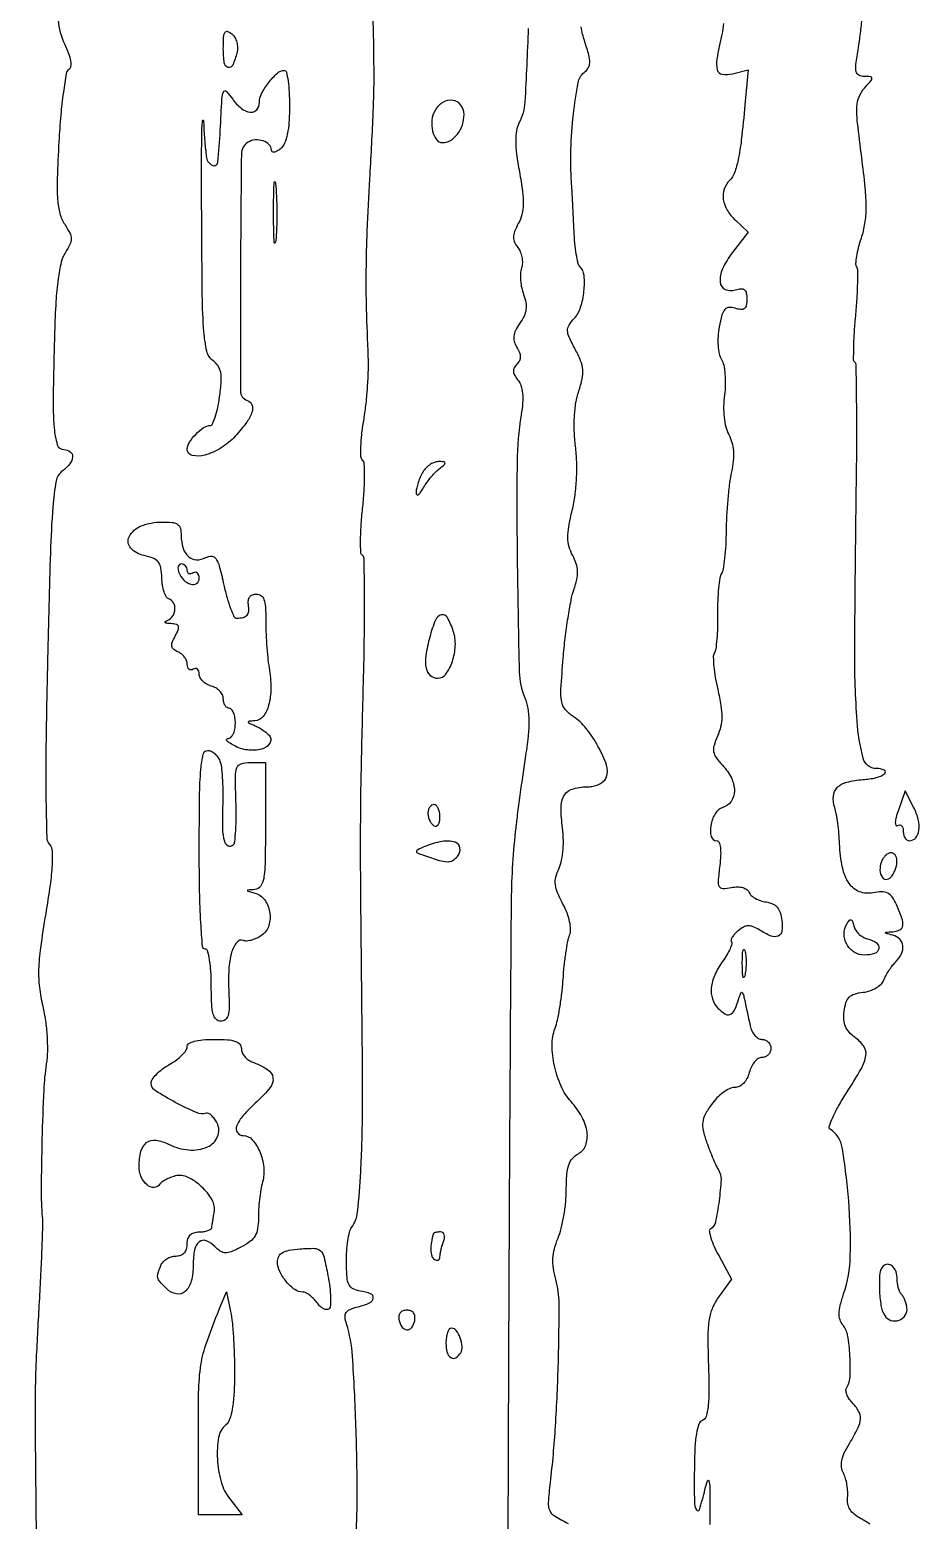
# Model space of a CAD drawing. Extents: x 0 to 5034, y 0 to 2560.
# Drawn here: x 4591.8 to 4739.6, y 863.1 to 1110.8 of the extents above; entities that cross this region are included whole.
import ezdxf

# ---------------------------------------------------------------- set-up
doc = ezdxf.new("R2010")
doc.units = 0

msp = doc.modelspace()

# ---------------------------------------------------------------- linework, layer by layer
for points in [[(4645.837239, 857.090726, 0.019973), (4646.243795, 866.562912, 0.009565), (4646.046821, 878.73868, 0.00755), (4645.45991, 890.372393, 0.058787), (4644.473364, 895.704652, -0.050908), (4644.238577, 896.870932, -0.173938), (4644.425284, 897.609836, -0.149582), (4645.064622, 898.12886, -0.034773), (4646.395227, 898.56306, 0.041609), (4648.310697, 899.217175, 0.261697), (4648.910298, 900.011439, 0.34942), (4648.477414, 900.737558, 0.055008), (4646.75, 901.180449, -0.080523), (4645.560291, 901.55079, -0.167509), (4644.887879, 902.235438, -0.093494), (4644.557358, 903.487985, -0.015379), (4644.454822, 906, -0.018705), (4644.504475, 907.81389, -0.021238), (4644.690635, 909.543105, -0.021008), (4644.970458, 910.984695, -0.100116), (4645.321029, 911.742484, 0.132679), (4646.317394, 914.318587, 0.013157), (4646.844676, 920.98588, 0.012056), (4647.11965, 930.632712, 0.003842), (4647.072254, 945, -0.00049), (4646.850542, 967.164248, -0.003183), (4646.820891, 978.323788, -0.004376), (4646.941521, 988.004077, -0.00144), (4647.284551, 1002.239163, 0.003379), (4647.445968, 1010.222773, 0.005456), (4647.463278, 1017.019967, 0.001377), (4647.397656, 1022.921238, 0.256234), (4647.107253, 1023.433714, -0.251051), (4646.843738, 1023.888363, -0.009701), (4646.815714, 1025.897115, -0.01529), (4646.904236, 1028.353026, -0.00996), (4647.149481, 1031.18028, 0.011087), (4647.390312, 1034.03129, 0.015957), (4647.46675, 1036.562617, 0.011678), (4647.414792, 1038.63393, 0.186354), (4647.135546, 1039.264454, -0.188499), (4646.873881, 1039.861957, -0.017466), (4646.865309, 1041.505131, -0.020578), (4647.008993, 1043.529401, -0.01469), (4647.329157, 1045.778724, 0.015018), (4647.691073, 1048.333388, 0.009905), (4647.960372, 1051.288125, 0.00997), (4648.108125, 1054.174695, 0.018957), (4648.092527, 1056.5, -0.004601), (4647.812614, 1064.400464, -0.008772), (4647.757526, 1070.755038, -0.008307), (4647.925136, 1077.329493, -0.003681), (4648.35436, 1086, 0.002565), (4648.891091, 1096.37341, 0.010816), (4649.046427, 1102.602395, 0.007306), (4648.964839, 1109.815322, 0.000721), (4648.490201, 1127.156552, -0.005819)], [(4596.552789, 1112.351613, 0.0907), (4597.611417, 1108.406448, -0.021738), (4598.275176, 1106.834748, -0.048354), (4598.608195, 1105.58036, -0.071148), (4598.627212, 1104.666596, -0.221377), (4598.309727, 1104.156777, 0.210334), (4597.886811, 1103.508552, 0.006859), (4597.413183, 1100.369082, 0.012079), (4596.986281, 1096.568584, 0.00798), (4596.67123, 1092.184778, 0.005416), (4596.394798, 1086.039408, 0.026025), (4596.45756, 1082.537019, 0.04694), (4596.840693, 1080.218466, 0.080791), (4597.634692, 1078.434778, -0.026788), (4598.472672, 1076.992956, -0.112696), (4598.717316, 1076.028695, -0.119637), (4598.512033, 1075.084659, -0.031955), (4597.747561, 1073.737482, 0.087803), (4597.054381, 1072.120023, 0.02376), (4596.54738, 1069.368479, 0.01866), (4596.177743, 1065.585082, 0.007893), (4595.951824, 1060.487482, 0.003454), (4595.722507, 1049.871297, 0.023496), (4595.891781, 1044.631516, 0.051653), (4596.411618, 1041.814662, 0.332802), (4597.5, 1041, -0.161046), (4598.554746, 1040.651228, -0.255936), (4598.942222, 1039.808535, -0.151793), (4598.479668, 1038.620972, -0.066821), (4597.25, 1037.441309, 0.193466), (4596.218553, 1035.786522, 0.024084), (4595.671026, 1031.498991, 0.012416), (4595.256991, 1023.842798, 0.001386), (4594.795421, 1006.378801, 0.002221), (4594.536056, 992.879477, 0.006471), (4594.519025, 983.556177, 0.00369), (4594.646865, 976.645034, 0.168274), (4595.140556, 975.330641, -0.163475), (4595.554693, 974.258578, -0.025599), (4595.539452, 971.960273, -0.020254), (4595.212501, 968.645647, -0.006887), (4594.476659, 963.861001, 0.007316), (4593.612064, 958.20682, 0.026566), (4593.307162, 954.584914, 0.037516), (4593.436971, 951.645426, 0.029088), (4594.002114, 948.491189, -0.024917), (4594.442931, 946.143727, -0.018993), (4594.698386, 943.540504, -0.019333), (4594.751882, 941.014295, -0.033046), (4594.575904, 938.913095, 0.026235), (4594.152201, 934.566233, 0.004584), (4593.859653, 926.338318, 0.00473), (4593.720277, 918.098092, 0.023867), (4593.905553, 913.5, -0.028689), (4593.945553, 912.194698, -0.002241), (4593.836743, 908.709375, -0.00305), (4593.662837, 904.550396, -0.002327), (4593.423524, 900, 0.002325), (4592.921996, 890.464477, 0.008827), (4592.74158, 884.501005, 0.00536), (4592.728158, 877.323436, 0.000462), (4592.907277, 859, -0.001271)], [(4731.463536, 862.415042, 0.042832), (4729.88509, 863.402044, -0.053029), (4728.847941, 864.080309, -0.083888), (4728.150486, 864.878266, -0.091267), (4727.790765, 865.808802, -0.074449), (4727.749894, 866.877547, 0.041672), (4727.776787, 867.869561, 0.028694), (4727.649288, 868.987422, 0.029017), (4727.40017, 870.056415, 0.051151), (4727.056493, 870.894443, -0.092253), (4726.739479, 871.892985, -0.080791), (4726.780914, 872.988494, -0.060497), (4727.205816, 874.271183, -0.026419), (4728.056599, 875.852672, 0.020146), (4729.465006, 878.393808, 0.100849), (4729.888832, 879.956827, 0.149878), (4729.583413, 881.239447, 0.063608), (4728.490809, 882.652048, -0.05122), (4727.959946, 883.304444, -0.061011), (4727.608768, 884.015351, -0.071678), (4727.479281, 884.674964, -0.152236), (4727.607407, 885.173788, 0.128225), (4728.171423, 887.006732, 0.026199), (4728.14088, 890.427197, 0.025999), (4727.754561, 893.822272, 0.132629), (4726.971344, 895.534528, -0.095785), (4726.492235, 896.407923, -0.083504), (4726.342268, 897.441231, -0.05627), (4726.526088, 898.79543, -0.018936), (4727.087816, 900.711298, 0.07474), (4728.193729, 907.007651, 0.026438), (4727.934945, 916.183286, 0.020801), (4726.846028, 925.016544, 0.209796), (4724.866743, 928.051813, -0.34398), (4724.703598, 928.52993, -0.02088), (4725.295771, 930.032031, -0.024064), (4726.23516, 931.902625, -0.014705), (4727.511656, 934.018091, 0.012183), (4730.041974, 938.164034, 0.093593), (4730.791786, 940.30439, 0.193808), (4730.427135, 941.844066, 0.086304), (4728.923696, 943.340892, -0.061249), (4728.002395, 944.17097, -0.082468), (4727.416092, 945.126124, -0.077534), (4727.147814, 946.265727, -0.047623), (4727.173696, 947.647596, -0.043504), (4727.470909, 949.107393, -0.123468), (4727.995289, 949.99523, -0.124954), (4728.872261, 950.524477, -0.045078), (4730.30906, 950.822121, 0.051658), (4731.430643, 951.069867, 0.051419), (4732.479486, 951.542496, 0.056191), (4733.30605, 952.15583, 0.115096), (4733.753106, 952.822121, -0.033441), (4734.090544, 953.560527, -0.019716), (4734.585189, 954.395293, -0.019672), (4735.147604, 955.193689, -0.031629), (4735.694046, 955.821429, 0.07881), (4736.683236, 957.200557, 0.141818), (4736.934768, 958.558428, 0.175142), (4736.414506, 959.648337, 0.131515), (4735.25, 960.310674, -0.001923), (4734.073823, 960.622879, -0.339035), (4734, 960.719237, -0.392517), (4734.076061, 960.801199, -0.002113), (4735.25, 960.883999, 0.101989), (4736.408722, 961.204017, 0.245535), (4736.908226, 961.908877, 0.12078), (4736.7759, 963.159373, 0.020429), (4735.86333, 965.400613, 0.043315), (4735.152914, 966.658529, 0.127997), (4734.409858, 967.304361, 0.124911), (4733.434657, 967.514632, 0.040329), (4731.955542, 967.341108, -0.142759), (4729.727786, 967.533631, -0.152418), (4728.018983, 968.893887, -0.099446), (4726.905612, 971.543978, -0.038923), (4726.421825, 975.5, 0.011953), (4726.307899, 977.17811, 0.010696), (4726.110931, 978.9125, 0.010794), (4725.867057, 980.462497, 0.032583), (4725.610093, 981.5, -0.095527), (4725.382735, 983.426748, -0.180338), (4726.026133, 984.830167, -0.134686), (4727.619061, 985.734481, -0.045364), (4730.280522, 986.15828, 0.039276), (4732.522075, 986.487333, 0.115678), (4733.91298, 987.167123, 0.562623), (4733.833867, 987.732192, 0.102034), (4732.535184, 988, -0.342053), (4730.342693, 989.698635, -0.045195), (4729.329277, 995.893298, -0.019327), (4728.936446, 1007.727917, -0.002225), (4729.200453, 1034.345525, 0.002469), (4729.27606, 1042.361765, 0.004019), (4729.25194, 1049.166595, 0.000756), (4729.173677, 1055.142395, 0.25605), (4728.955088, 1055.527791, -0.258705), (4728.757227, 1055.880726, -0.005666), (4728.770829, 1057.915198, -0.011453), (4728.87065, 1060.353073, -0.007304), (4729.093018, 1063.182266, 0.007465), (4729.317329, 1066.048008, 0.010597), (4729.424636, 1068.602035, 0.006936), (4729.439355, 1070.727355, 0.133918), (4729.263045, 1071.356578, -0.1561), (4729.134302, 1071.90705, -0.020538), (4729.281012, 1073.113381, -0.022231), (4729.586245, 1074.570106, -0.016945), (4730.044333, 1076.134331, 0.040909), (4730.635946, 1078.583657, 0.038007), (4730.840411, 1081.158225, 0.025805), (4730.678854, 1084.498758, 0.007542), (4730.088443, 1089.609757, -0.004853), (4729.399551, 1095.304378, -0.038269), (4729.308695, 1097.961323, -0.085497), (4729.671828, 1099.641145, -0.08825), (4730.574212, 1101.082003, 0.007094), (4731.659241, 1102.315684, 0.186088), (4731.803518, 1102.724561, 0.381229), (4731.586173, 1102.95453, 0.021296), (4730.519064, 1103, -0.11804), (4729.609866, 1103.217676, -0.228657), (4729.16711, 1103.798614, -0.084097), (4729.126283, 1105.004602, -0.009243), (4729.548077, 1107.75, 0.01263), (4729.862829, 1109.895366, 0.007842), (4730.128899, 1112.426563, 0.007865)], [(4674.667901, 1110.995064, -0.005242), (4674.109378, 1098.743311, -0.109271), (4673.122817, 1095.229486, 0.085242), (4672.707188, 1093.980822, 0.040547), (4672.587987, 1092.285641, 0.030141), (4672.746169, 1090.064973, 0.013124), (4673.21053, 1087.143379, -0.012055), (4673.730979, 1083.913448, -0.03936), (4673.854176, 1081.753319, -0.05753), (4673.625238, 1080.088289, -0.060028), (4673.023829, 1078.544524, 0.02818), (4672.409041, 1077.221688, 0.089111), (4672.214766, 1076.267971, 0.114778), (4672.385842, 1075.446639, 0.064794), (4672.931882, 1074.582077, -0.075758), (4673.358969, 1073.872003, -0.052174), (4673.624314, 1072.96972, -0.051779), (4673.698594, 1072.023006, -0.070659), (4673.557152, 1071.18007, 0.064297), (4673.391852, 1070.266042, 0.032165), (4673.408103, 1069.089424, 0.031295), (4673.582888, 1067.855254, 0.040038), (4673.903658, 1066.753399, -0.045638), (4674.271235, 1065.436059, -0.078125), (4674.299657, 1064.297818, -0.077014), (4673.976813, 1063.19461, -0.043176), (4673.275232, 1061.982561, 0.035064), (4672.564932, 1060.800052, 0.086728), (4672.269239, 1059.836618, 0.10431), (4672.343735, 1058.942223, 0.066919), (4672.774438, 1057.989574, -0.043035), (4673.216127, 1057.124829, -0.097188), (4673.356197, 1056.405995, -0.11669), (4673.205379, 1055.7723, -0.080025), (4672.770712, 1055.170712, 0.080535), (4672.345514, 1054.58097, 0.133853), (4672.225856, 1053.984018, 0.111215), (4672.420849, 1053.330146, 0.045378), (4672.949211, 1052.561197, -0.094255), (4673.467311, 1051.623479, -0.055488), (4673.73004, 1050.365888, -0.043046), (4673.744537, 1048.764056, -0.022073), (4673.501669, 1046.768815, 0.03941), (4672.814516, 1038.843611, 0.005074), (4672.856107, 1021.791085, 0.002984), (4673.185065, 1004.064996, 0.092305), (4674.093243, 999.774892, -0.056578), (4674.59631, 998.023202, -0.03986), (4674.774427, 995.979842, -0.02884), (4674.641962, 993.353468, -0.010968), (4674.166382, 989.715592, 0.002604), (4673.704054, 986.587156, 0.001974), (4673.22833, 983.15083, 0.001995), (4672.807439, 979.922099, 0.00465), (4672.524382, 977.5, 0.024863), (4671.826818, 965.344073, 0.000684), (4671.496432, 912.383771, 0.000435), (4671.278144, 857.805067, 0.041563)], [(4681.381919, 862.489009, -0.023704), (4679.130944, 863.690995, -0.155902), (4678.295371, 864.636757, -0.121094), (4678.055742, 866.005704, -0.012), (4678.36359, 869.352613, 0.01316), (4679.203241, 878.71945, 0.009186), (4679.677381, 889.316805, 0.00671), (4679.803545, 899.081823, 0.068128), (4679.252474, 903.092497, -0.031002), (4678.848719, 904.981175, -0.050719), (4678.771449, 906.614606, -0.051862), (4679.024262, 908.204293, -0.034184), (4679.624096, 909.957307, 0.039284), (4680.152601, 911.5548, 0.018294), (4680.595828, 913.693067, 0.017995), (4680.899467, 915.983159, 0.023963), (4681, 918.079626, -0.018037), (4681.090438, 920.585876, -0.063776), (4681.408979, 922.161184, -0.098688), (4682.020423, 923.220145, -0.089998), (4683.009011, 924.004823, 0.183893), (4684.228508, 925.407432, 0.123756), (4684.454894, 927.541348, 0.090567), (4683.602417, 930.103418, 0.058721), (4681.785249, 932.653345, -0.080097), (4680.127959, 935.201721, -0.050495), (4679.023023, 938.582901, -0.051073), (4678.630301, 942.046967, -0.093812), (4679.126357, 944.832345, 0.037985), (4679.527141, 946.188314, 0.011832), (4679.923736, 948.275336, 0.011752), (4680.257909, 950.636022, 0.012704), (4680.470669, 952.949349, -0.009517), (4680.663786, 955.206745, -0.010253), (4680.939065, 957.399638, -0.009841), (4681.25045, 959.268906, -0.047355), (4681.54762, 960.304736, 0.102011), (4681.712596, 961.261748, 0.04466), (4681.555353, 962.545577, 0.039403), (4681.121681, 963.999384, 0.031344), (4680.436823, 965.487455, -0.023572), (4679.540145, 967.358685, -0.072951), (4679.188868, 968.71134, -0.088324), (4679.273521, 969.958886, -0.045928), (4679.789165, 971.436613, 0.058377), (4680.224252, 972.790652, 0.029716), (4680.464971, 974.564657, 0.027519), (4680.505746, 976.560179, 0.025411), (4680.330894, 978.602518, -0.037328), (4680.133078, 981.810037, -0.150088), (4680.727107, 983.658239, -0.181223), (4682.173924, 984.655104, -0.059581), (4684.781385, 984.984687, 0.06275), (4685.698177, 985.106456, 0.06058), (4686.567866, 985.452206, 0.065576), (4687.262164, 985.958826, 0.111218), (4687.659378, 986.554736, 0.177448), (4687.689405, 988.534299, 0.041002), (4686.313412, 991.631903, 0.042367), (4684.307275, 994.662935, 0.080399), (4682.153554, 996.63338, -0.073216), (4680.835532, 997.805105, -0.132609), (4680.232571, 999.105254, -0.05776), (4680.116134, 1001.213686, -0.005576), (4680.482385, 1006.336247, -0.009138), (4680.822367, 1009.69749, -0.009121), (4681.285125, 1013.046133, -0.008997), (4681.794954, 1015.954071, -0.035195), (4682.266854, 1017.714419, 0.029463), (4682.742346, 1019.41028, 0.062525), (4682.864123, 1020.766233, 0.069463), (4682.644168, 1022.01741, 0.044698), (4682.066851, 1023.375088, -0.054653), (4681.469705, 1024.860654, -0.065768), (4681.257367, 1026.349615, -0.047003), (4681.412798, 1028.203837, -0.014471), (4681.98875, 1030.953105, 0.026141), (4682.447167, 1033.427631, 0.019826), (4682.698766, 1036.176894, 0.019684), (4682.732915, 1038.964263, 0.024301), (4682.536428, 1041.554736, -0.021572), (4682.330391, 1044.087821, -0.023858), (4682.354191, 1046.545087, -0.02561), (4682.599139, 1048.791698, -0.039762), (4683.060998, 1050.684827, 0.026094), (4683.633469, 1052.781034, 0.07456), (4683.732249, 1054.285195, 0.075542), (4683.385143, 1055.740957, 0.027291), (4682.477947, 1057.670808, -0.014414), (4681.456838, 1059.705265, -0.102928), (4681.205824, 1060.771496, -0.149875), (4681.453716, 1061.662144, -0.041667), (4682.343456, 1062.827021, 0.10813), (4683.382157, 1064.640558, 0.049935), (4683.938224, 1067.315907, 0.049773), (4683.953025, 1069.921625, 0.174567), (4683.25, 1071.417137, -0.142609), (4682.945424, 1071.972313, -0.01448), (4682.659158, 1073.464727, -0.017189), (4682.426297, 1075.300418, -0.012883), (4682.291816, 1077.333804, 0.001652), (4682.195977, 1079.531624, 0.001382), (4682.080105, 1081.86368, 0.001394), (4681.962321, 1083.995426, 0.00382), (4681.863442, 1085.5, -0.026585), (4681.755573, 1090.863844, -0.020369), (4682.18794, 1096.713183, -0.014513), (4682.946196, 1101.959429, -0.185847), (4683.948977, 1103.63208, 0.09045), (4684.642615, 1104.411615, 0.132252), (4684.898468, 1105.288906, 0.071991), (4684.742155, 1106.553927, 0.013025), (4684.057009, 1108.82726, -0.039121), (4683.462408, 1111.251011, -0.03162)], [(4707.110121, 1111.785916, -0.039589), (4706.848095, 1110, 0.012109), (4706.013303, 1105.894473, 0.110649), (4706.093025, 1104.08455, 0.299333), (4706.918267, 1103.353886, 0.097533), (4708.623817, 1103.44172), (4711.247634, 1104.100256), (4710.696095, 1098.300128, -0.004754), (4710.086111, 1092.473768, -0.021895), (4709.553551, 1089.122697, -0.038247), (4708.951663, 1087.012443, -0.108194), (4708.129808, 1085.729808, 0.117685), (4707.239007, 1084.280472, 0.116426), (4707.094028, 1082.579028, 0.100386), (4707.739936, 1080.792405, 0.068549), (4709.108081, 1079.113934), (4711.216161, 1077.149958), (4708.589234, 1073.705879, 0.052873), (4706.965527, 1071.033354, 0.132236), (4706.565952, 1068.804169, 0.274937), (4707.410221, 1067.62705, 0.181792), (4709.118425, 1067.537587, -0.053856), (4710.040435, 1067.724222, -0.196795), (4710.599588, 1067.553394, -0.179488), (4710.910014, 1067.024155, -0.043847), (4711, 1066, -0.043593), (4710.909389, 1064.962698, -0.185614), (4710.594493, 1064.438931, -0.195839), (4710.02249, 1064.277139, -0.049089), (4709.054698, 1064.482639, 0.087556), (4708.024207, 1064.620157, 0.2084), (4707.343632, 1064.288946, 0.112422), (4706.860328, 1063.367484, 0.018428), (4706.413549, 1061.390867, 0.02987), (4706.211792, 1059.794572, 0.033503), (4706.213309, 1058.246211, 0.036607), (4706.4034, 1056.908344, 0.086194), (4706.782016, 1055.97744, -0.09014), (4707.154682, 1055.040201, -0.02844), (4707.368509, 1053.54232, -0.027366), (4707.420836, 1051.810895, -0.027214), (4707.284019, 1050.080856, 0.028691), (4707.140876, 1048.200159, 0.03177), (4707.222734, 1046.379086, 0.034493), (4707.512945, 1044.760347, 0.061337), (4708.00057, 1043.498935, -0.055544), (4708.519612, 1042.201016, -0.049108), (4708.767998, 1040.765323, -0.043364), (4708.74617, 1039.148296, -0.028334), (4708.454651, 1037.30468, 0.021834), (4708.132903, 1035.428237, 0.008915), (4707.853076, 1032.855125, 0.008801), (4707.650121, 1030.075861, 0.011119), (4707.564936, 1027.5, -0.01079), (4707.487865, 1025.122162, -0.013841), (4707.309306, 1022.940423, -0.011699), (4707.068995, 1021.140648, -0.105679), (4706.785894, 1020.403569, 0.107336), (4706.510177, 1019.678626, 0.01324), (4706.301145, 1017.989184, 0.015151), (4706.165181, 1015.942173, 0.011992), (4706.138475, 1013.724056, -0.010208), (4706.119754, 1011.514315, -0.013268), (4706.007616, 1009.493067, -0.010935), (4705.833696, 1007.824003, -0.107379), (4705.599354, 1007.160758, 0.146007), (4705.42388, 1006.510589, 0.016692), (4705.515542, 1004.978019, 0.019023), (4705.760466, 1003.121388, 0.014414), (4706.164744, 1001.106634, -0.016173), (4706.684042, 998.470617, -0.041836), (4706.83598, 996.540156, -0.054572), (4706.652344, 994.937942, -0.051138), (4706.125477, 993.376048, 0.033627), (4705.550694, 991.850378, 0.116429), (4705.486528, 990.804146, 0.114459), (4705.896821, 989.829601, 0.031955), (4706.957506, 988.545232, -0.073328), (4708.427261, 986.432426, -0.114337), (4708.938507, 984.28493, -0.152393), (4708.4078, 982.547338, -0.16769), (4707, 981.5, 0.185106), (4705.731554, 980.488028, 0.088617), (4704.996886, 978.503503, 0.113588), (4705.084174, 976.702352, 0.33588), (4706.011759, 976, -0.314673), (4706.390402, 975.735513, -0.058026), (4706.600315, 974.860389, -0.041239), (4706.648799, 973.552927, -0.019909), (4706.506159, 971.882352, 0.009576), (4706.23091, 969.291391, 0.144754), (4706.409541, 968.413897, 0.285407), (4706.992866, 968.07491, 0.039841), (4708.4443, 968.234103, -0.045871), (4709.463363, 968.333475, -0.068189), (4710.350927, 968.21686, -0.08586), (4711.016567, 967.905027, -0.149852), (4711.388751, 967.429315, 0.119171), (4711.741879, 966.91715, 0.052634), (4712.412973, 966.433199, 0.047961), (4713.2685, 966.047285, 0.046812), (4714.188851, 965.827564, -0.068554), (4715.279101, 965.516786, -0.112858), (4716.044939, 964.947365, -0.101105), (4716.540165, 964.051876, -0.047305), (4716.816422, 962.75, -0.060213), (4716.806166, 960.957332, -0.268813), (4716.193378, 960.153273, -0.203645), (4715.02416, 960.161949, -0.037275), (4713.067632, 961.189836, 0.041911), (4712.040288, 961.717486, 0.108237), (4711.223964, 961.861875, 0.11407), (4710.448528, 961.649163, 0.0495), (4709.557035, 961.047335, 0.031766), (4708.977801, 960.500938, 0.051242), (4708.56854, 959.961078, 0.069003), (4708.371289, 959.505343, 0.270332), (4708.446289, 959.220378, -0.280536), (4708.530354, 958.874443, -0.029074), (4708.216794, 958.058172, -0.029411), (4707.689691, 957.054771, -0.019072), (4706.970455, 955.958508, 0.048212), (4705.657173, 953.677666, 0.081957), (4705.087286, 951.557003, 0.102375), (4705.282493, 949.705774, 0.119641), (4706.2, 948.2, 0.047715), (4707.362159, 947.240749, 0.229841), (4708.18729, 947.122072, 0.203087), (4708.860365, 947.700262, 0.037417), (4709.489366, 949.25, -0.016124), (4710.015466, 950.723156, -0.644169), (4710.275419, 950.736428, -0.066054), (4710.530556, 950.027283, -0.000803), (4711.557987, 945.25, 0.059582), (4711.851955, 944.389673, 0.067254), (4712.332098, 943.660938, 0.077208), (4712.917038, 943.168456, 0.137274), (4713.519052, 943, -0.100352), (4714.08421, 942.885416, -0.098244), (4714.564972, 942.559375, -0.09763), (4714.887011, 942.072486, -0.09774), (4715, 941.5, -0.09774), (4714.887011, 940.927514, -0.09763), (4714.564972, 940.440625, -0.098244), (4714.08421, 940.114584, -0.100352), (4713.519052, 940, 0.147328), (4712.906036, 939.815363, 0.071387), (4712.288816, 939.265625, 0.061291), (4711.760596, 938.456212, 0.052514), (4711.410644, 937.5, -0.055494), (4711.028401, 936.474476, -0.077112), (4710.458449, 935.678772, -0.089452), (4709.749478, 935.175969, -0.110053), (4708.959686, 935, 0.11556), (4708.118636, 934.802986, 0.043677), (4707.08117, 934.170479, 0.040335), (4706.029525, 933.256601, 0.039013), (4705.125393, 932.176098, 0.029304), (4704.073918, 930.499661, 0.093449), (4703.665997, 929.248804, 0.0904), (4703.734805, 927.912048, 0.026348), (4704.315395, 925.926098, 0.008057), (4704.831144, 924.527207, 0.008256), (4705.387714, 923.157051, 0.008059), (4705.909198, 921.984508, 0.034029), (4706.279616, 921.310672, -0.156326), (4706.710764, 919.693288, -0.021057), (4706.38442, 916.145866, -0.019229), (4705.773089, 912.632922, -0.204395), (4704.954866, 911.472106, 0.307091), (4704.771199, 911.062281, 0.031592), (4705.034208, 909.976905, 0.030764), (4705.55576, 908.601342, 0.019303), (4706.323698, 907.061115), (4708.47496, 903.133692), (4706.399001, 900.316846, 0.055546), (4705.315527, 898.442551, 0.064902), (4704.740895, 896.470509, 0.03897), (4704.530832, 893.712417, 0.008056), (4704.618521, 888.840488, -0.007626), (4704.697507, 884.652109, -0.028052), (4704.558549, 882.007038, -0.043803), (4704.228319, 880.344931, -0.234331), (4703.620482, 879.684607, 0.223299), (4703.023522, 879.062783, 0.040567), (4702.626019, 877.469674, 0.029179), (4702.371099, 875.052903, 0.010077), (4702.277688, 871.541658, 0.004251), (4702.288796, 866.14683, 0.119685), (4702.631437, 864.798186, 0.669663), (4703.125876, 864.845993, 0.01298), (4704.047784, 868.199254, -0.021981), (4704.474226, 869.647854, -0.746308), (4704.706839, 869.638144, -0.059483), (4704.840068, 868.602846, -0.002671), (4704.853819, 865, 0.00091), (4704.854589, 862.401293, 0.001109)]]:
    msp.add_lwpolyline(points, format="xyb")
for points in [[(4626.276059, 1106.947649, -0.038545), (4625.563519, 1104.886433, -0.372166), (4624.791978, 1104.515308, -0.302051), (4624.154877, 1105.241852, -0.033319), (4624, 1107.563428, -0.011325), (4624.044766, 1109.539559, -0.115621), (4624.266132, 1110.322575, -0.365533), (4624.69134, 1110.48465, -0.089236), (4625.396765, 1110.085677, -0.089981), (4625.892572, 1109.495353, -0.061557), (4626.231224, 1108.685706, -0.059833), (4626.369861, 1107.790678, -0.07261)], [(4635, 1098.122445, -0.016135), (4634.912747, 1095.419266, -0.035774), (4634.633247, 1093.377586, -0.048225), (4634.170379, 1091.901901, -0.120009), (4633.5, 1091, -0.035237), (4632.903434, 1090.57205, -0.100348), (4632.425778, 1090.396714, -0.22275), (4632.128897, 1090.484197, -0.214681), (4632, 1090.770566, 0.201739), (4631.625339, 1091.661351, 0.11331), (4630.607191, 1092.283999, 0.098819), (4629.291339, 1092.450964, 0.121287), (4628.115838, 1092.071592, 0.256962), (4626.999887, 1090.095972, 0.001857), (4626.854013, 1070.4571, 0.001668), (4626.846534, 1050.716395, 0.322007), (4627.956522, 1049.181159, -0.218238), (4628.750724, 1048.439071, -0.17952), (4628.790908, 1047.26841, -0.081067), (4627.893988, 1045.556982, -0.023418), (4625.984783, 1043.25, -0.0677), (4623.635407, 1041.281394, -0.074108), (4620.914345, 1040.084788, -0.120783), (4618.838307, 1040.03089, -0.352711), (4618, 1041.071429, -0.146871), (4618.330701, 1042.172969, -0.046154), (4619.418592, 1043.530568, -0.046018), (4620.730081, 1044.660182, -0.156013), (4621.792647, 1045, 0.292552), (4622.193317, 1045.256376, 0.027465), (4622.644844, 1046.395313, 0.028383), (4623.062501, 1047.929627, 0.01816), (4623.380053, 1049.75, 0.015695), (4623.647329, 1052.286067, 0.064074), (4623.563328, 1053.829841, 0.103631), (4623.123717, 1054.902802, 0.086131), (4622.265977, 1055.79231, -0.181527), (4621.261359, 1057.325971, -0.036226), (4620.769084, 1060.619906, -0.016154), (4620.508556, 1066.588098, -0.001775), (4620.402085, 1080.29231, -0.001399), (4620.390087, 1088.731887, -0.00442), (4620.447854, 1094.38594, -0.03544), (4620.565263, 1095.688316, -0.899811), (4620.69539, 1095.681102, 0.012807), (4621.142908, 1089.773292, 0.239598), (4622.12196, 1088.251027, 0.542481), (4623.082685, 1088.733238, 0.016558), (4623.499716, 1094.042068, -0.002132), (4623.759827, 1099.287869, -0.08122), (4624.011904, 1100.437281, -0.548124), (4624.490187, 1100.529272, -0.036766), (4625.556704, 1099.222506, 0.069883), (4626.970993, 1097.706049, 0.140227), (4628.46529, 1097.070623, 0.245405), (4629.540955, 1097.472888, 0.184975), (4630, 1098.671259, -0.121317), (4630.368679, 1100.168379, -0.044868), (4631.553943, 1102.007079, -0.043774), (4632.994508, 1103.554191, -0.185472), (4634.154988, 1104, -0.352527), (4634.487974, 1103.73191, -0.018079), (4634.751778, 1102.273468, -0.022197), (4634.939125, 1100.375766, -0.013505)], [(4659.180452, 1097.357967, 0.101231), (4658.663406, 1095.735089, 0.083545), (4658.772586, 1093.919002, 0.101101), (4659.416419, 1092.508711, 0.239691), (4660.416631, 1092, 0.13612), (4661.749825, 1092.3698, 0.094843), (4662.919528, 1093.417164, 0.084502), (4663.722704, 1094.949434, 0.078711), (4664, 1096.7, 0.167196), (4663.466866, 1098.249769, 0.195552), (4662.12694, 1099.020364, 0.169704), (4660.471699, 1098.683926, 0.131719)], [(4632.730731, 1075.719827, -0.131812), (4632.593847, 1075.347415, -0.702197), (4632.463054, 1075.383324, -0.016184), (4632.376131, 1077.268153, -0.003584), (4632.354955, 1080.5, -0.003413), (4632.378944, 1083.723372, -0.018965), (4632.469253, 1085.452074, -0.826233), (4632.597689, 1085.46491, -0.052772), (4632.736272, 1084.719827, -0.012009), (4632.852722, 1082.582603, -0.007758), (4632.889651, 1080.104255, -0.007799), (4632.85033, 1077.679181, -0.014578)], [(4657.035184, 1037.065741, 0.025732), (4656.64115, 1036.228641, 0.022166), (4656.313018, 1035.313172, 0.022765), (4656.089928, 1034.454963, 0.058041), (4656.030409, 1033.815741, 0.170119), (4656.144908, 1033.511659, 0.370813), (4656.373222, 1033.473999, 0.105335), (4656.72978, 1033.810597, 0.025952), (4657.154732, 1034.5, -0.027882), (4657.687592, 1035.357042, -0.018509), (4658.387559, 1036.279687, -0.018652), (4659.136248, 1037.127601, -0.034205), (4659.815453, 1037.75, 0.008526), (4660.743421, 1038.516589, 0.237966), (4660.861021, 1038.797829, 0.376004), (4660.686372, 1038.970707, 0.015252), (4659.726313, 1039, 0.099032), (4659.016383, 1038.857995, 0.057152), (4658.252716, 1038.431812, 0.053914), (4657.554172, 1037.805506, 0.06026)], [(4617, 1026.7, 0.073708), (4617.305292, 1024.640287, 0.137381), (4618.205032, 1023.22835, 0.174547), (4619.537711, 1022.68866, 0.133424), (4621.082119, 1023.043949, -0.132299), (4622.064482, 1023.272229, -0.242573), (4622.76361, 1022.880525, -0.082109), (4623.332401, 1021.607852, -0.009071), (4624.088053, 1018.497144, 0.013655), (4624.620355, 1016.390261, 0.021386), (4625.203892, 1014.614786, 0.016918), (4625.771954, 1013.248939, 0.293742), (4626.15913, 1013, 0.051238), (4627.290241, 1013.116218, 0.160482), (4627.943953, 1013.493138, 0.16829), (4628.22755, 1014.171335, 0.057671), (4628.170756, 1015.25, -0.077466), (4628.161308, 1015.965874, -0.126179), (4628.392394, 1016.524148, -0.135935), (4628.847891, 1016.875546, -0.097023), (4629.483219, 1017, -0.158565), (4630.245471, 1016.752032, -0.148534), (4630.740111, 1016.09711, -0.07381), (4630.995384, 1014.866874, -0.017146), (4631.043986, 1012.75, 0.012433), (4631.069695, 1010.85022, 0.007972), (4631.189501, 1008.647672, 0.008011), (4631.375907, 1006.493207, 0.014838), (4631.606998, 1004.752714, -0.03881), (4631.894858, 1001.337704, -0.067434), (4631.531888, 998.520869, -0.097814), (4630.60481, 996.639396, -0.221622), (4629.230948, 995.921053, 0.00831), (4628.314331, 995.863968, 0.29076), (4628.149982, 995.740389, 0.397528), (4628.217181, 995.579928, 0.010853), (4628.982143, 995.260338, -0.032143), (4629.631817, 994.95583, -0.019392), (4630.360933, 994.517439, -0.019388), (4631.054396, 994.023521, -0.031943), (4631.59459, 993.548267, -0.321732), (4631.795523, 992.325357, -0.200697), (4630.650696, 991.331407, -0.100373), (4628.300875, 991.051012, -0.097409), (4626, 991.701481, -0.01878), (4625.116882, 992.192308, -0.063559), (4624.601562, 992.602068, -0.291588), (4624.550909, 992.846144, -0.308292), (4624.75, 992.985258, 0.189823), (4625.227436, 993.179825, 0.087054), (4625.632812, 993.730045, 0.067476), (4625.907858, 994.542161, 0.047988), (4626, 995.5, 0.038131), (4625.926884, 996.457356, 0.057076), (4625.70625, 997.265625, 0.074992), (4625.382936, 997.817169, 0.226478), (4625, 998, -0.156778), (4624.618601, 998.122603, -0.097394), (4624.29375, 998.468126, -0.079473), (4624.074462, 998.984222, -0.060868), (4624, 999.59362, 0.114309), (4623.849832, 1000.241886, 0.075597), (4623.4125, 1000.872748, 0.069688), (4622.764455, 1001.391003, 0.070024), (4622, 1001.710251, -0.063475), (4621.235379, 1002.017921, -0.066933), (4620.5875, 1002.503329, -0.074608), (4620.149596, 1003.085158, -0.124701), (4620, 1003.675648, 0.07275), (4619.925975, 1004.181719, 0.148807), (4619.70625, 1004.512786, 0.188577), (4619.380176, 1004.619628, 0.125004), (4619, 1004.5, -0.126158), (4618.61987, 1004.381334, -0.18888), (4618.29375, 1004.490047, -0.147958), (4618.073955, 1004.82415, -0.07215), (4618, 1005.333994, 0.095196), (4617.884845, 1005.933341, 0.066844), (4617.546707, 1006.533434, 0.064565), (4617.046788, 1007.043274, 0.075107), (4616.456876, 1007.378175, -0.071514), (4615.748725, 1007.773534, -0.187755), (4615.450922, 1008.261856, -0.136029), (4615.514674, 1008.938387, -0.031771), (4615.99206, 1009.985163, 0.024404), (4616.506712, 1011.071025, 0.181812), (4616.525847, 1011.631872, 0.257303), (4616.175751, 1011.952521, 0.04845), (4615.285184, 1012.078947, -0.021693), (4614.617438, 1012.137574, -0.176155), (4614.349486, 1012.276966, -0.452217), (4614.368548, 1012.454408, -0.057779), (4614.75, 1012.662281, 0.153505), (4615.602977, 1013.363638, 0.131817), (4615.965231, 1014.472043, 0.142696), (4615.713496, 1015.548527, 0.186065), (4614.939653, 1016.186782, -0.188246), (4614.524872, 1016.531836, -0.046646), (4614.164601, 1017.357247, -0.041196), (4613.902092, 1018.448955, -0.031312), (4613.790177, 1019.675011, 0.035546), (4613.622894, 1021.350922, 0.125703), (4613.184777, 1022.330298, 0.133885), (4612.348479, 1022.945029, 0.042598), (4610.850524, 1023.379895, -0.156463), (4608.614365, 1024.624271, -0.318028), (4608.353395, 1026.520619, -0.182758), (4610.34895, 1028.307204, -0.089481), (4613.75, 1028.961963, -0.024945), (4615.502204, 1028.895038, -0.130731), (4616.400874, 1028.568991, -0.183278), (4616.856261, 1027.90369, -0.059496)], [(4616.608704, 1020.577319, 0.103518), (4617.414853, 1019.327083, 0.127838), (4618.601918, 1018.619567, 0.222661), (4619.563548, 1018.769807, 0.249396), (4620, 1019.590402, 0.067775), (4619.926548, 1020.129793, 0.141436), (4619.70625, 1020.487745, 0.190681), (4619.379785, 1020.611094, 0.135314), (4619, 1020.5, -0.082592), (4618.6179, 1020.343488, -0.161196), (4618.29375, 1020.3746, -0.182303), (4618.078288, 1020.586039, -0.108972), (4618, 1020.940983, 0.090291), (4617.926389, 1021.345293, 0.095452), (4617.715469, 1021.688914, 0.099707), (4617.400926, 1021.918829, 0.108533), (4617.031385, 1022, 0.173701), (4616.708134, 1021.884208, 0.149617), (4616.507668, 1021.582087, 0.104905), (4616.470891, 1021.121917, 0.059348)], [(4658.304951, 1009.847998, 0.02717), (4657.661495, 1006.77653, 0.086102), (4657.702505, 1004.684201, 0.163832), (4658.388764, 1003.474869, 0.184517), (4659.63174, 1003, 0.239806), (4660.999035, 1003.695782, 0.077757), (4662.066384, 1005.775585, 0.068402), (4662.55531, 1008.426948, 0.092139), (4662.220341, 1010.838978, 0.045444), (4661.231765, 1013.097557, 0.341209), (4660.228831, 1013.533166, 0.240419), (4659.23839, 1012.664875, 0.029584)], [(4623.485809, 989.044712, -0.052003), (4623.712537, 987.945543, -0.011668), (4623.858253, 986.03629, -0.011981), (4623.922461, 983.813528, -0.011339), (4623.882244, 981.548999, 0.016199), (4623.854096, 978.047729, 0.063468), (4624.178842, 975.915215, 0.221235), (4624.822757, 975.171113, 0.311363), (4625.657881, 975.324548, 0.172791), (4625.909504, 975.854628, 0.009669), (4626.060614, 977.701132, 0.013965), (4626.137968, 979.949751, 0.009706), (4626.105051, 982.491215, -0.005881), (4626.018396, 986.697258, -0.088795), (4626.26236, 988.133226, -0.2398), (4626.957695, 988.787092, -0.071109), (4628.44717, 989), (4631, 989), (4631, 978.5, -0.004232), (4630.948673, 972.436299, -0.036628), (4630.705571, 969.747055, -0.107517), (4630.178854, 968.41903, -0.232248), (4629.25, 967.883999, 0.002119), (4628.076759, 967.801233, 0.392167), (4628.000537, 967.719194, 0.339351), (4628.074334, 967.622745, 0.001931), (4629.249318, 967.310806, -0.173231), (4630.838014, 966.226965, -0.116071), (4631.698687, 964.179524, -0.11418), (4631.562676, 961.935807, -0.164332), (4630.426153, 960.322343, -0.043475), (4629.620355, 959.834408, -0.044044), (4628.745759, 959.495638, -0.047898), (4627.933526, 959.342967, -0.114618), (4627.329886, 959.426905, 0.329057), (4626.221502, 959.120883, 0.098757), (4625.381397, 957.461848, 0.055371), (4624.912415, 954.578431, 0.025132), (4624.911059, 950.75, -0.013367), (4624.967584, 948.310504, -0.067802), (4624.779636, 946.966706, -0.153249), (4624.323781, 946.268628, -0.173761), (4623.574139, 946, -0.204954), (4622.803218, 946.329862, -0.127079), (4622.315589, 947.202902, -0.054009), (4622.063442, 948.886516, -0.010187), (4622, 952, 0.015416), (4621.928566, 954.316313, 0.025878), (4621.708333, 956.25, 0.024068), (4621.395008, 957.696775, 0.339565), (4621, 958, -0.390135), (4620.54968, 958.414453, -0.005593), (4620.265152, 962.375, -0.010654), (4620.062324, 967.543291, -0.004479), (4620, 974.5, -0.0029), (4620.051575, 983.391318, -0.018754), (4620.271706, 987.870645, -0.034136), (4620.664452, 990.386594, -0.350281), (4621.432612, 991, -0.120637), (4622.026648, 990.854558, -0.070303), (4622.626691, 990.425634, -0.063658), (4623.141654, 989.792298, -0.06213)], [(4736.187539, 981.108129, 0.018324), (4735.811983, 979.888813, 0.051326), (4735.67011, 979.007327, 0.151358), (4735.774011, 978.58895, 0.417064), (4736.040082, 978.524772, -0.147248), (4736.404254, 978.62211, -0.191598), (4736.718024, 978.485802, -0.133521), (4736.930002, 978.112893, -0.062938), (4737, 977.559017, 0.064332), (4737.077008, 976.962979, 0.082055), (4737.302969, 976.457961, 0.098728), (4737.638058, 976.120099, 0.149269), (4738.031385, 976, 0.222355), (4739.071883, 976.486788, 0.143958), (4739.610646, 977.727517, 0.0939), (4739.494711, 979.549708, 0.058024), (4738.722717, 981.559691), (4737.294914, 984.284749)], [(4658, 980.559017, 0.061875), (4658.074167, 979.961978, 0.051278), (4658.29375, 979.359775, 0.053305), (4658.617164, 978.842344, 0.08825), (4659, 978.5, 0.202618), (4659.378123, 978.441401, 0.181468), (4659.70625, 978.66835, 0.104212), (4659.928459, 979.195401, 0.047867), (4660, 979.940983, 0.0466), (4659.926392, 980.729059, 0.066561), (4659.70625, 981.395164, 0.086673), (4659.381985, 981.844577, 0.195654), (4659, 982, 0.142666), (4658.61866, 981.888931, 0.09965), (4658.29375, 981.576711, 0.08433), (4658.074854, 981.109818, 0.067639)], [(4657.5, 975.03705, 0.009418), (4656.301159, 974.517493, 0.247342), (4656.09338, 974.248698, 0.350833), (4656.232456, 973.995161, 0.01505), (4657.25, 973.607335, 0.009136), (4659.897935, 972.742249, 0.065391), (4661.222855, 972.519039, 0.136788), (4662.112302, 972.732541, 0.092917), (4662.918211, 973.40145, 0.206301), (4663.32995, 974.80251, 0.297476), (4662.523633, 975.761079, 0.120458), (4660.336423, 975.878015, 0.050986)], [(4733.380002, 972.547887, 0.097311), (4733.126887, 971.094239, 0.151634), (4733.52681, 969.897825, 0.294392), (4734.306384, 969.591305, 0.2048), (4735.109687, 970.143237, 0.058492), (4735.760398, 971.497454, 0.09217), (4735.949086, 972.769507, 0.146685), (4735.649986, 973.648879, 0.242505), (4734.968615, 974, 0.120935), (4734.532835, 973.893033, 0.064874), (4734.076514, 973.573442, 0.058696), (4733.669859, 973.103191, 0.057397)], [(4731.05356, 959.696245, -0.086524), (4732.544457, 959.015379, -0.295197), (4732.936639, 958.076523, -0.273962), (4732.241072, 957.272499, -0.080874), (4730.567388, 957, -0.138271), (4728.863166, 957.480476, -0.12947), (4727.609727, 958.789558, -0.129629), (4727.164598, 960.544839, -0.13877), (4727.661992, 962.241051, -0.038288), (4728.065111, 962.785254, -0.306888), (4728.351159, 962.861708, -0.238037), (4728.58512, 962.619979, -0.026439), (4728.780099, 961.852625, 0.093853), (4729.049297, 961.184702, 0.060459), (4729.582825, 960.539646, 0.058008), (4730.284893, 960.013549, 0.06796)], [(4710.707261, 953.761659, -0.082665), (4710.54341, 953.319562, -0.67161), (4710.394187, 953.339362, -0.053901), (4710.284834, 954.071102, -0.008901), (4710.252183, 955.5, -0.009782), (4710.273069, 956.938425, -0.038992), (4710.37161, 957.814362, -0.417468), (4710.523779, 957.916221, -0.285845), (4710.68708, 957.761659, -0.041951), (4710.830983, 956.934218, -0.020826), (4710.880728, 955.869594, -0.020511), (4710.840609, 954.754739, -0.028254)], [(4627, 941.468615, 0.101618), (4627.130389, 940.833671, 0.067152), (4627.514063, 940.192418, 0.063665), (4628.080976, 939.642309, 0.070421), (4628.75, 939.274569, -0.047378), (4631.366776, 937.988948, -0.226816), (4632.24454, 936.629604, -0.203612), (4631.781428, 934.984784, -0.03828), (4629.59737, 932.653053, 0.02474), (4627.300793, 930.330435, 0.087473), (4626.198329, 928.555413, 0.261515), (4626.336865, 927.4981, 0.236502), (4627.33102, 927, -0.216281), (4628.811589, 926.328134, -0.08135), (4630.042297, 924.349573, -0.071603), (4630.704387, 921.769004, -0.091136), (4630.524017, 919.322145, 0.022772), (4630.243926, 918.006844, 0.012398), (4630.014286, 916.371176, 0.012331), (4629.862806, 914.693153, 0.019105), (4629.823305, 913.239304, -0.040647), (4629.703095, 911.529876, -0.096925), (4629.274789, 910.336942, -0.097613), (4628.430639, 909.398514, -0.041619), (4626.993665, 908.496724, -0.018938), (4625.317444, 907.708867, -0.104968), (4624.34554, 907.519596, -0.145159), (4623.539233, 907.773563, -0.048026), (4622.571679, 908.571178, 0.098998), (4621.129571, 909.532672, 0.27961), (4619.981358, 909.353728, 0.174754), (4619.222358, 908.043002, 0.044748), (4619, 905.563428, -0.060526), (4618.667653, 902.827984, -0.147866), (4617.642927, 901.100564, -0.237911), (4616.193624, 900.692208, -0.14932), (4614.605946, 901.536911, -0.01218), (4613.446323, 902.75445, -0.12179), (4613.115182, 903.368905, -0.138218), (4613.130374, 904.03551, -0.017234), (4613.606989, 905.418213, -0.093632), (4613.980372, 906.022963, -0.066804), (4614.591747, 906.53535, -0.064844), (4615.337953, 906.881759, -0.076427), (4616.106989, 907, 0.081193), (4616.915417, 907.132149, 0.122815), (4617.513374, 907.514129, 0.118272), (4617.876378, 908.14451, 0.071879), (4618, 909, -0.072254), (4618.126841, 909.873159, -0.124864), (4618.5, 910.5, -0.124864), (4619.126841, 910.873159, -0.072254), (4620, 911, 0.035529), (4620.771432, 911.054885, 0.051182), (4621.434975, 911.220312, 0.063962), (4621.905789, 911.462053, 0.220218), (4622.076511, 911.75, -0.012212), (4622.127589, 912.152952, -0.003094), (4622.230573, 912.804772, -0.003154), (4622.357564, 913.548158, -0.003184), (4622.493535, 914.287522, 0.180125), (4622.150613, 916.307153, 0.0746), (4620.395966, 918.505853, 0.074515), (4618.070541, 920.095307, 0.17851), (4616.022597, 920.295658, 0.028849), (4615.198541, 920.028542, 0.029857), (4614.420421, 919.670888, 0.031283), (4613.788861, 919.280992, 0.100737), (4613.452391, 918.922967, -0.254415), (4612.500847, 918.379459, -0.185448), (4611.332504, 918.800685, -0.116553), (4610.34817, 920.16219, -0.0988), (4610, 921.906989, -0.060696), (4610.304336, 924.404817, -0.172909), (4611.25757, 925.844268, -0.198675), (4612.801573, 926.240498, -0.082083), (4614.898756, 925.580634, 0.095248), (4618.249511, 924.621784, 0.125758), (4621.372215, 925.130255, 0.193), (4623.056154, 926.839743, 0.225709), (4622.949129, 929.095053, 0.033809), (4622.508622, 929.799254, 0.047422), (4622.019113, 930.35585, 0.057219), (4621.554224, 930.702236, 0.213018), (4621.19979, 930.740048, -0.18362), (4619.525521, 930.823347, -0.020359), (4616.020998, 932.531888, -0.018264), (4612.652035, 934.50968, -0.256253), (4612, 935.698385, -0.150644), (4612.200934, 936.350168, -0.04257), (4612.879393, 937.183746, -0.038775), (4613.847887, 938.041842, -0.032558), (4614.993677, 938.79651, 0.029148), (4616.140106, 939.540449, 0.035939), (4617.109819, 940.366787, 0.038869), (4617.795958, 941.156218, 0.159521), (4617.993677, 941.75, -0.250979), (4618.285137, 942.287522, -0.078047), (4619.149647, 942.680204, -0.048543), (4620.546878, 942.925194, -0.019143), (4622.5, 943, -0.01643), (4624.697473, 942.927773, -0.06567), (4626.015371, 942.664923, -0.131815), (4626.73061, 942.185893, -0.181594)], [(4658.923489, 910.75, 0.032778), (4658.578096, 909.284515, 0.051137), (4658.495561, 907.99146, 0.064761), (4658.664249, 906.995531, 0.181994), (4659.089067, 906.444954, 0.08398), (4659.437073, 906.303526, 0.162722), (4659.732413, 906.334405, 0.181278), (4659.928877, 906.53089, 0.107077), (4660, 906.859196, -0.042542), (4660.041231, 907.342915, -0.015708), (4660.178303, 908.014014, -0.015436), (4660.374612, 908.740938, -0.017946), (4660.606989, 909.418213, 0.061217), (4660.757791, 910.023615, 0.107411), (4660.710497, 910.53535, 0.150596), (4660.477976, 910.871528, 0.168247), (4660.106989, 911, 0.021161), (4659.677352, 910.981808, 0.030896), (4659.302703, 910.926563, 0.031384), (4659.017266, 910.847282, 0.239459)], [(4641.562597, 898.229264, -0.216681), (4641.186583, 898.088317, -0.101211), (4640.674221, 898.230043, -0.071819), (4640.100681, 898.635179, -0.045291), (4639.557996, 899.251572, 0.036318), (4638.989906, 899.920616, 0.038496), (4638.341247, 900.486399, 0.041622), (4637.710227, 900.879484, 0.119037), (4637.211186, 901, -0.15695), (4635.884284, 901.427033, -0.06238), (4634.464468, 902.742631, -0.061068), (4633.365698, 904.431117, -0.114221), (4633, 906.011063, -0.114179), (4633.211341, 906.924476, -0.148516), (4633.793351, 907.549692, -0.088237), (4634.886224, 907.948967, -0.022925), (4636.75, 908.189635, -0.023778), (4639.14152, 908.27344, -0.190467), (4640.142281, 907.863307, -0.144132), (4640.738264, 906.820308, -0.011897), (4641.394358, 903.727691, -0.016239), (4641.683977, 901.846835, -0.022434), (4641.812701, 900.143951, -0.019996), (4641.799732, 898.764017, -0.186109)], [(4733.63948, 905.306147, 0.17955), (4733.095177, 904.119584, 0.027075), (4733.040297, 901.460045, 0.030183), (4733.295126, 898.752816, 0.102929), (4733.914388, 897.104283, 0.17657), (4734.949954, 896.305892, 0.162959), (4736.296583, 896.327209, 0.165861), (4737.342477, 897.151806, 0.182011), (4737.616206, 898.4092, 0.03314), (4737.478916, 899.047112, 0.028384), (4737.252975, 899.696154, 0.02939), (4736.978624, 900.263369, 0.069142), (4736.695611, 900.637722, -0.092585), (4736.428143, 901.028048, -0.035412), (4736.204336, 901.650203, -0.033567), (4736.051317, 902.377343, -0.035091), (4736, 903.10765, 0.080001), (4735.794251, 904.385339, 0.126061), (4735.197913, 905.31546, 0.189967), (4734.409124, 905.625415, 0.198641)], [(4625.861285, 887.295682, -0.012107), (4625.759967, 883.989593, -0.029277), (4625.483471, 881.561534, -0.0392), (4625.045817, 879.849565, -0.138228), (4624.407506, 878.923237, 0.178676), (4623.218461, 876.867801, 0.056285), (4623.007946, 873.266019, 0.055062), (4623.638935, 869.455041, 0.098421), (4625.07258, 866.634859), (4627.14516, 864), (4623.520059, 864), (4619.894957, 864), (4619.867087, 871.25, -0.002479), (4619.880949, 883.692954, -0.030784), (4620.200182, 888.406641, -0.051417), (4621.1018, 892.224409, -0.012623), (4623.376877, 898.270439), (4624.5, 901.040878), (4625.203779, 897.770439, -0.028941), (4625.47262, 896.039629, -0.008385), (4625.68723, 893.344423, -0.008401), (4625.827312, 890.293759, -0.008877)], [(4653.176676, 896.447179, 0.095633), (4653.687524, 895.225204, 0.231347), (4654.510529, 894.743606, 0.259838), (4655.318179, 895.117618, 0.110048), (4655.809629, 896.25, 0.075042), (4655.839187, 896.980358, 0.134068), (4655.620099, 897.535476, 0.143006), (4655.162207, 897.879439, 0.090288), (4654.5, 898, 0.089125), (4653.869802, 897.886768, 0.128059), (4653.407325, 897.563333, 0.131707), (4653.169492, 897.063175, 0.097115)], [(4661, 892.5, 0.064446), (4661.198149, 890.969057, 0.186251), (4661.813634, 890.11725, 0.28724), (4662.628193, 890.103087, 0.119359), (4663.444227, 890.909758, 0.16021), (4663.698793, 891.969005, 0.070271), (4663.377006, 893.393423, 0.073583), (4662.701959, 894.601973, 0.232695), (4661.893011, 895, 0.244294), (4661.550354, 894.821956, 0.06743), (4661.262322, 894.265625, 0.051882), (4661.065089, 893.457587, 0.033947)]]:
    msp.add_lwpolyline(points, format="xyb", close=True)

doc.saveas('drawing.dxf')
